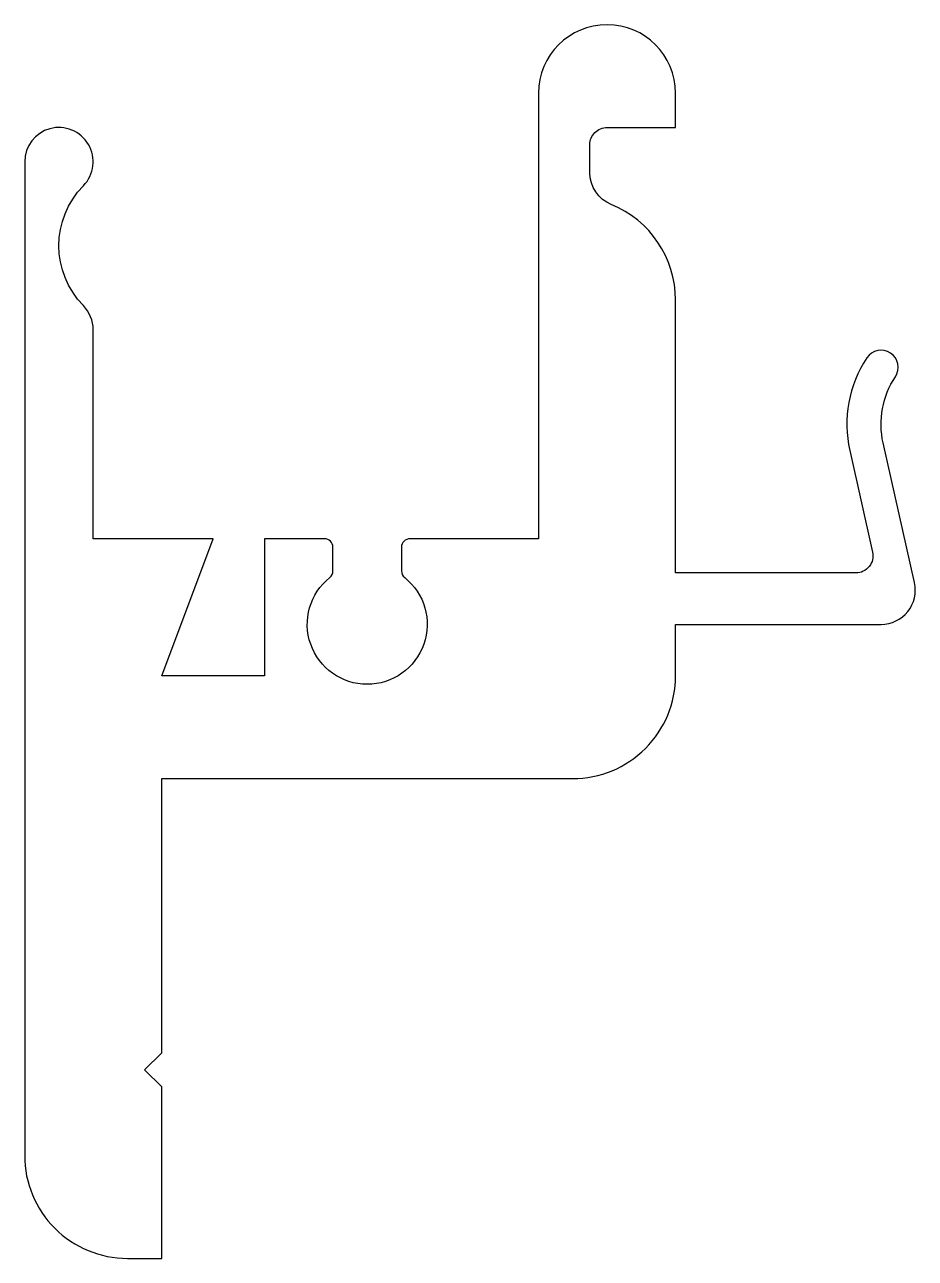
# Model space of a CAD drawing. Extents: x 391.6 to 417.6, y -67.4 to -31.4.
import ezdxf

# ---------------------------------------------------------------- set-up
doc = ezdxf.new("R2010")
doc.units = 0
doc.layers.get('0').update_dxf_attribs({"linetype": 'CONTINUOUS'})

msp = doc.modelspace()

# ---------------------------------------------------------------- linework, layer by layer
msp.add_lwpolyline([(400.615, -47.358), (400.615, -46.669, 0.414214), (400.365, -46.419), (398.615, -46.419), (398.615, -50.419), (395.615, -50.419), (397.115, -46.419), (393.615, -46.419), (393.615, -40.318, 0.196262), (393.329, -39.618, -0.408248), (393.329, -36.119, 1.488372), (391.615, -35.419), (391.615, -64.419, 0.414214), (394.615, -67.419), (395.615, -67.419), (395.615, -62.419), (395.115, -61.919), (395.615, -61.419), (395.615, -53.419), (407.615, -53.419, 0.414214), (410.615, -50.419), (410.615, -48.919), (416.615, -48.919, 0.48049), (417.59, -47.7), (416.675, -43.625, -0.204418), (417.031, -41.695, 1), (416.198, -41.142, 0.204418), (415.7, -43.844), (416.366, -46.809, -0.48049), (415.878, -47.419), (410.615, -47.419), (410.615, -39.45, 0.305615), (408.74, -36.669, -0.305615), (408.115, -35.742), (408.115, -34.919, -0.414214), (408.615, -34.419), (410.615, -34.419), (410.615, -33.419, 1), (406.615, -33.419), (406.615, -46.419), (402.865, -46.419, 0.414214), (402.615, -46.669), (402.615, -47.358, 0.227735), (402.708, -47.553, -2.849), (400.521, -47.553, 0.227735)], format="xyb", close=True)

doc.saveas('drawing.dxf')
